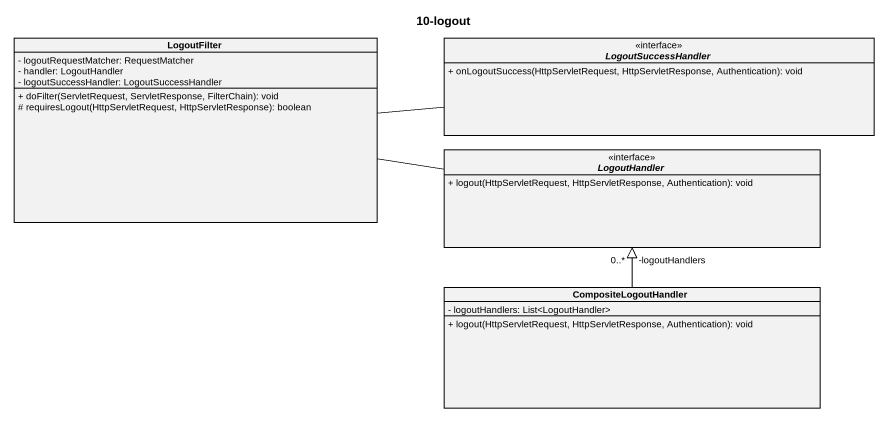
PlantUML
@startuml
title 10-logout
hide circle
hide empty members
skinparam classAttributeIconSize 0
class LogoutFilter {
  - logoutRequestMatcher: RequestMatcher
  - handler: LogoutHandler
  - logoutSuccessHandler: LogoutSuccessHandler
  + doFilter(ServletRequest, ServletResponse, FilterChain): void
  # requiresLogout(HttpServletRequest, HttpServletResponse): boolean
}
interface LogoutSuccessHandler {
  + onLogoutSuccess(HttpServletRequest, HttpServletResponse, Authentication): void
}
interface LogoutHandler {
  + logout(HttpServletRequest, HttpServletResponse, Authentication): void
}
class CompositeLogoutHandler {
  - logoutHandlers: List<LogoutHandler>
  + logout(HttpServletRequest, HttpServletResponse, Authentication): void
}
LogoutFilter -right- LogoutSuccessHandler
LogoutFilter -right- LogoutHandler
CompositeLogoutHandler -up-> "-logoutHandlers\n0..*" LogoutHandler
CompositeLogoutHandler .up.|> LogoutHandler
@enduml
